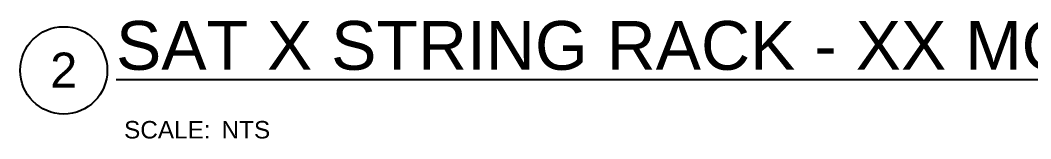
# Model space of a CAD drawing. Header units: feet. Extents: x -12372 to 90117, y -14865 to 4121.
# Drawn here: x 1485 to 2233, y 2096 to 2184 of the extents above; entities that cross this region are included whole.
import ezdxf
from ezdxf.enums import TextEntityAlignment as Align

# ---------------------------------------------------------------- set-up
doc = ezdxf.new("R2010")
doc.units = ezdxf.units.FT
doc.header["$MEASUREMENT"] = 0
doc.layers.add('G-ANNO-TEXT', color=1, linetype='Continuous')
doc.layers.add('G-ANNO-TEXT @ 1', color=1, linetype='Continuous')
doc.styles.add('NEI-A', font='arial.ttf')

# ---------------------------------------------------------------- blocks, each defined once
blk = doc.blocks.new('DETAIL_TITLE')
blk.add_circle((0.5923, -0.5126), 0.25)
at = {"style": 'NEI-A'}
blk.add_attdef('DETAIL_TITLE_001', (0.9099, -0.4851), '', height=0.2, dxfattribs=at)
at = {"style": 'NEI-A', "flags": 8}
blk.add_attdef('#', text='', height=0.2, dxfattribs=at).set_placement((0.5922, -0.5109), align=Align.MIDDLE_CENTER)
at = {"style": 'NEI-A'}
for tag, p in [('SCALE:', (0.9386, -0.7379)), ('1"_=_', (1.5474, -0.7379))]:
    blk.add_attdef(tag, text='', height=0.1, dxfattribs=at).set_placement(p, align=Align.BOTTOM_LEFT)
blk = doc.blocks.new('*U97')
at = {"layer": 'G-ANNO-TEXT @ 1'}
ref = blk.add_blockref('DETAIL_TITLE', (1441.18, 2212.85), dxfattribs=dict(at, xscale=128.9267043143703, yscale=128.9267043143703, zscale=128.9267043143703))
ref.add_attrib('#', '2', dxfattribs={"layer": '0', "height": 25.79, "style": 'NEI-A'}).set_placement((1517.53, 2146.99), align=Align.MIDDLE_CENTER)
ref.add_attrib('DETAIL_TITLE_001', '%%USAT X STRING RACK - XX MODULES XXXW', (1556.23, 2147.19), dxfattribs={"layer": '0', "height": 36, "style": 'NEI-A'})
ref.add_attrib('SCALE:', 'SCALE:', dxfattribs={"layer": '0', "height": 12.893, "style": 'NEI-A'}).set_placement((1562.2, 2109.44), align=Align.TOP_LEFT)
ref.add_attrib('1"_=_', 'NTS', dxfattribs={"layer": '0', "height": 12.893, "style": 'NEI-A'}).set_placement((1634.36, 2109.44), align=Align.TOP_LEFT)

msp = doc.modelspace()

# ---------------------------------------------------------------- block references
at = {"layer": 'G-ANNO-TEXT', "lineweight": 200}
msp.add_blockref('*U97', (0, 0), dxfattribs=at)

doc.saveas('drawing.dxf')
